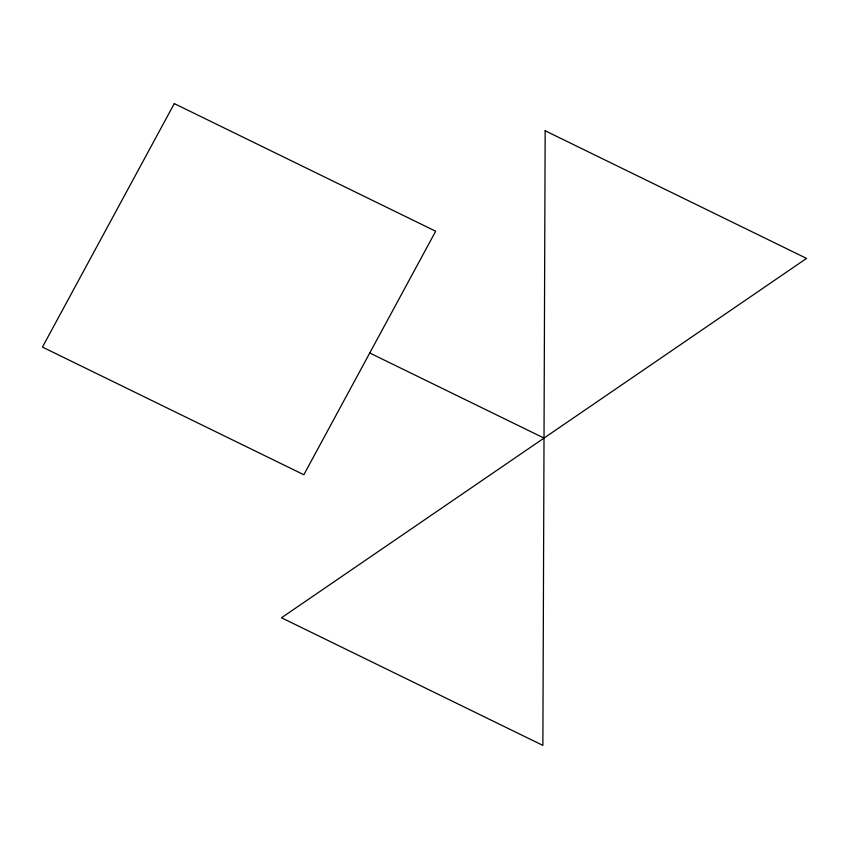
<?xml version="1.0" encoding="UTF-8"?>
<svg xmlns="http://www.w3.org/2000/svg" width="849" height="849" viewBox="0 0 849 849"><rect width="100%" height="100%" fill="white"/><g stroke="black" fill="none" stroke-linecap="round" stroke-linejoin="round"><path stroke-width="1.27" d="M369.761 352.993L544.018 438.084M545.164 130.767L542.872 745.401L281.486 617.764L806.55 258.404L545.164 130.767M174.289 103.599L42.45 347.092L303.836 474.74L435.675 231.236L174.289 103.599"/></g></svg>
